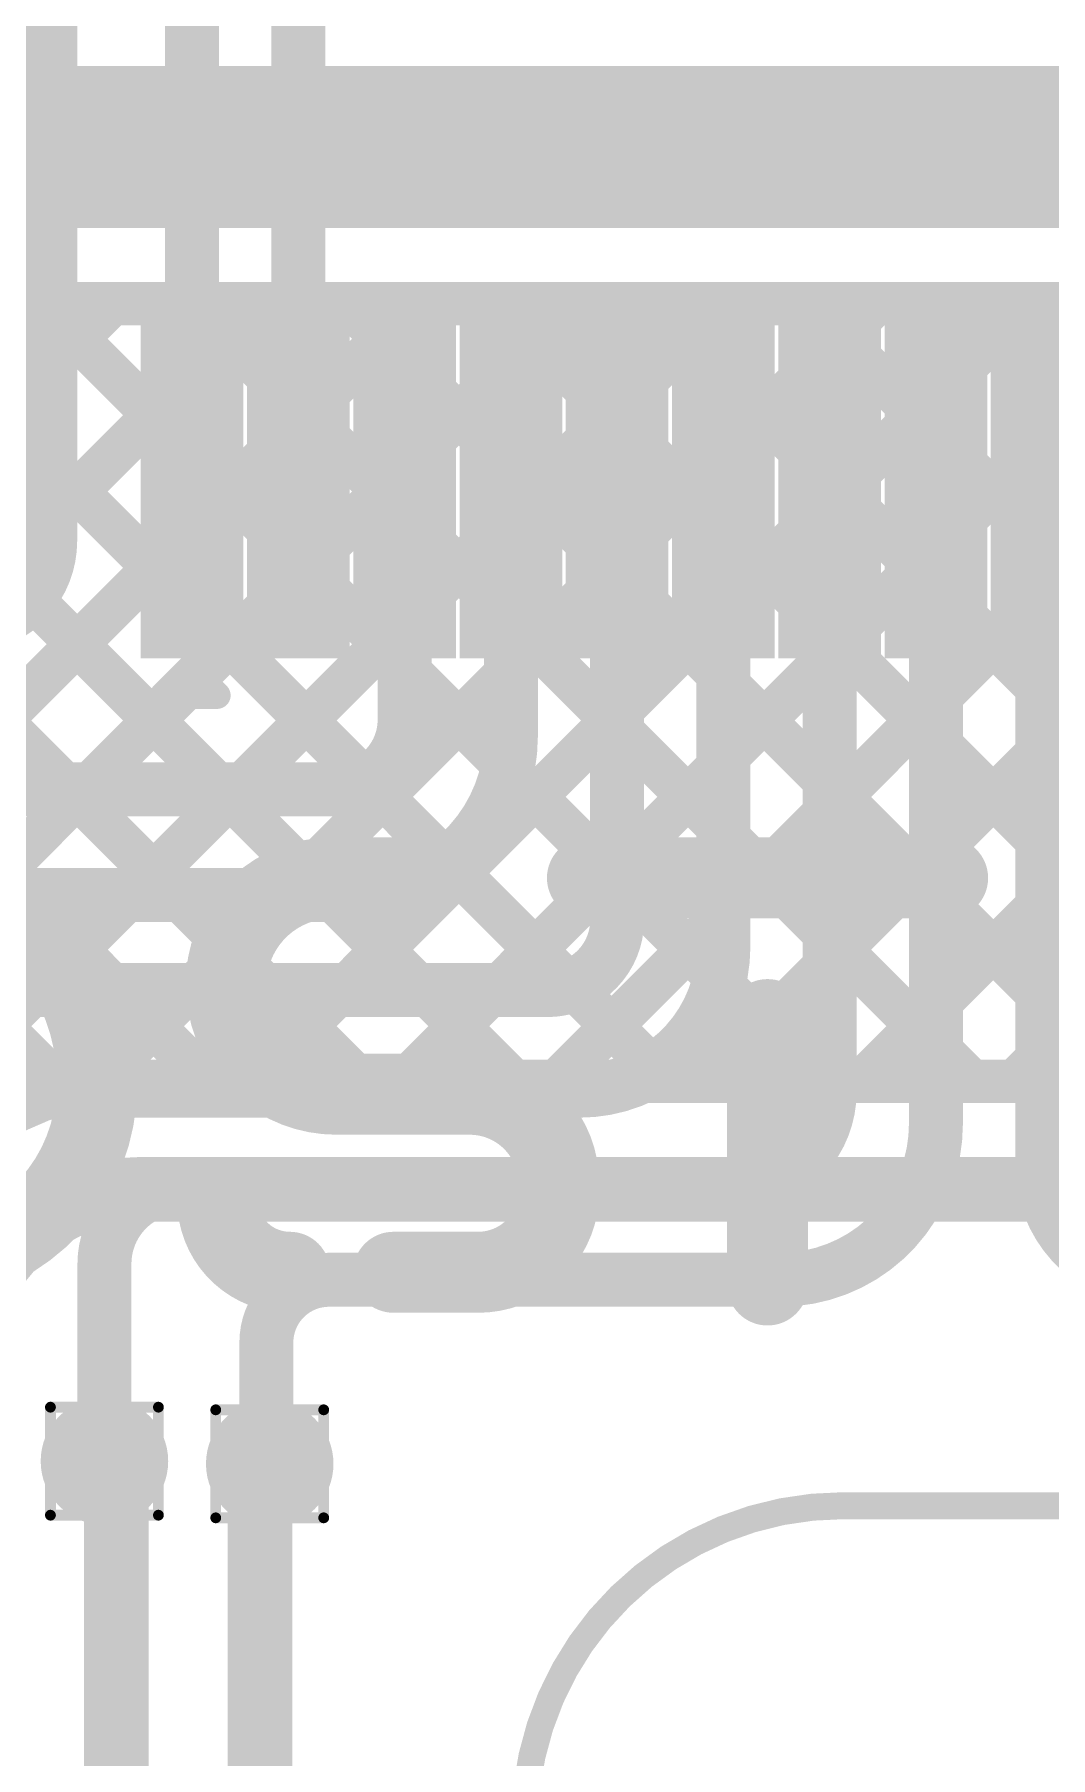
# Model space of a CAD drawing. Header units: inches. Extents: x -17 to 349, y -40 to 215.
# Drawn here: x 96.38 to 101.16, y 115.47 to 123.58 of the extents above; entities that cross this region are included whole.
import ezdxf

# ---------------------------------------------------------------- set-up
doc = ezdxf.new("R2010")
doc.units = ezdxf.units.IN
for name, color, linetype in [('Board Outline', 216, 'Continuous'), ('Bottom Layer', 5, 'Continuous'), ('Drill Drawing', 1, 'Continuous'), ('Top Layer', 1, 'Continuous'), ('Top Overlay', 2, 'Continuous'), ('Top Paste', 8, 'Continuous'), ('Top Solder', 216, 'Continuous'), ('Via Holes', 16, 'Continuous')]:
    doc.layers.add(name, color=color, linetype=linetype)

# ---------------------------------------------------------------- blocks, each defined once
blk = doc.blocks.new('64_TQFP__10_10__63')
at = {"layer": 'Top Layer'}
for points in [[(-6.405, 3.89), (-4.935, 3.89), (-4.935, 3.61), (-6.405, 3.61)], [(-6.405, 3.39), (-4.935, 3.39), (-4.935, 3.11), (-6.405, 3.11)], [(-6.405, 2.89), (-4.935, 2.89), (-4.935, 2.61), (-6.405, 2.61)], [(-6.405, 2.39), (-4.935, 2.39), (-4.935, 2.11), (-6.405, 2.11)], [(-6.405, 1.89), (-4.935, 1.89), (-4.935, 1.61), (-6.405, 1.61)], [(-6.405, 1.39), (-4.935, 1.39), (-4.935, 1.11), (-6.405, 1.11)], [(-6.405, 0.89), (-4.935, 0.89), (-4.935, 0.61), (-6.405, 0.61)], [(-6.405, 0.39), (-4.935, 0.39), (-4.935, 0.11), (-6.405, 0.11)], [(-6.405, -0.11), (-4.935, -0.11), (-4.935, -0.39), (-6.405, -0.39)]]:
    blk.add_hatch(color=1, dxfattribs=at).paths.add_polyline_path(points)
at = {"layer": 'Top Paste'}
for points in [[(-6.405, 3.89), (-4.935, 3.89), (-4.935, 3.61), (-6.405, 3.61)], [(-6.405, 3.39), (-4.935, 3.39), (-4.935, 3.11), (-6.405, 3.11)], [(-6.405, 2.89), (-4.935, 2.89), (-4.935, 2.61), (-6.405, 2.61)], [(-6.405, 2.39), (-4.935, 2.39), (-4.935, 2.11), (-6.405, 2.11)], [(-6.405, 1.89), (-4.935, 1.89), (-4.935, 1.61), (-6.405, 1.61)], [(-6.405, 1.39), (-4.935, 1.39), (-4.935, 1.11), (-6.405, 1.11)], [(-6.405, 0.89), (-4.935, 0.89), (-4.935, 0.61), (-6.405, 0.61)], [(-6.405, 0.39), (-4.935, 0.39), (-4.935, 0.11), (-6.405, 0.11)], [(-6.405, -0.11), (-4.935, -0.11), (-4.935, -0.39), (-6.405, -0.39)]]:
    blk.add_hatch(color=8, dxfattribs=at).paths.add_polyline_path(points)
at = {"layer": 'Top Solder'}
for points in [[(-6.5066, 3.9916), (-4.8334, 3.9916), (-4.8334, 3.5084), (-6.5066, 3.5084)], [(-6.5066, 3.4916), (-4.8334, 3.4916), (-4.8334, 3.0084), (-6.5066, 3.0084)], [(-6.5066, 2.9916), (-4.8334, 2.9916), (-4.8334, 2.5084), (-6.5066, 2.5084)], [(-6.5066, 2.4916), (-4.8334, 2.4916), (-4.8334, 2.0084), (-6.5066, 2.0084)], [(-6.5066, 1.9916), (-4.8334, 1.9916), (-4.8334, 1.5084), (-6.5066, 1.5084)], [(-6.5066, 1.4916), (-4.8334, 1.4916), (-4.8334, 1.0084), (-6.5066, 1.0084)], [(-6.5066, 0.9916), (-4.8334, 0.9916), (-4.8334, 0.5084), (-6.5066, 0.5084)], [(-6.5066, 0.4916), (-4.8334, 0.4916), (-4.8334, 0.0084), (-6.5066, 0.0084)], [(-6.5066, -0.0084), (-4.8334, -0.0084), (-4.8334, -0.4916), (-6.5066, -0.4916)]]:
    blk.add_hatch(color=216, dxfattribs=at).paths.add_polyline_path(points)
at = {"layer": 'Top Overlay'}
for points in [[(-5, 5, 0.127, 0.127, 0), (-5, 4.21, 0.127, 0.127, 0)], [(-6.6802, 3.8862, 0.127, 0.127, 0), (-6.5532, 3.7592, 0.127, 0.127, 0)], [(-6.6802, 3.8862, 0.127, 0.127, 0), (-6.6802, 3.6322, 0.127, 0.127, 0)], [(-6.5532, 3.7592, 0.127, 0.127, 0), (-6.6802, 3.6322, 0.127, 0.127, 0)]]:
    blk.add_lwpolyline(points, format="xyseb", dxfattribs=at)
for points in [[(-5.0318, 4.21, 0.0635, 0.0635, 1), (-4.9683, 4.21, 0.0635, 0.0635, 1)], [(-6.7119, 3.8862, 0.0635, 0.0635, 1), (-6.6485, 3.8862, 0.0635, 0.0635, 1)], [(-6.7119, 3.8862, 0.0635, 0.0635, 1), (-6.6485, 3.8862, 0.0635, 0.0635, 1)], [(-6.5849, 3.7592, 0.0635, 0.0635, 1), (-6.5214, 3.7592, 0.0635, 0.0635, 1)], [(-6.5849, 3.7592, 0.0635, 0.0635, 1), (-6.5214, 3.7592, 0.0635, 0.0635, 1)], [(-6.7119, 3.6322, 0.0635, 0.0635, 1), (-6.6485, 3.6322, 0.0635, 0.0635, 1)], [(-6.7119, 3.6322, 0.0635, 0.0635, 1), (-6.6485, 3.6322, 0.0635, 0.0635, 1)]]:
    blk.add_lwpolyline(points, format="xyseb", close=True, dxfattribs=at)

msp = doc.modelspace()

# ---------------------------------------------------------------- hatches: boundary and pattern name
at = {"layer": 'Bottom Layer'}
h = msp.add_hatch(color=5, dxfattribs=at)
edge = h.paths.add_edge_path()
edge.add_arc((96.7075, 116.8667), 0.3, 0, 360)
h = msp.add_hatch(color=5, dxfattribs=at)
edge = h.paths.add_edge_path()
edge.add_arc((97.4853, 116.8543), 0.3, 0, 360)
at = {"layer": 'Top Layer'}
h = msp.add_hatch(color=1, dxfattribs=at)
edge = h.paths.add_edge_path()
edge.add_arc((96.7075, 116.8667), 0.3, 0, 360)
h = msp.add_hatch(color=1, dxfattribs=at)
edge = h.paths.add_edge_path()
edge.add_arc((97.4853, 116.8543), 0.3, 0, 360)
at = {"layer": 'Via Holes'}
h = msp.add_hatch(color=7, dxfattribs=at)
edge = h.paths.add_edge_path()
edge.add_arc((96.7075, 116.8667), 0.15, 0, 360)
h = msp.add_hatch(color=7, dxfattribs=at)
edge = h.paths.add_edge_path()
edge.add_arc((97.4853, 116.8543), 0.15, 0, 360)

# ---------------------------------------------------------------- linework, layer by layer
at = {"layer": 'Board Outline'}
for points in [[(98.695, 115.3362, 0.127, 0.127, -0.37962), (100.1843, 116.6573, 0.127, 0.127, 0)], [(100.1843, 116.6573, 0.127, 0.127, 0), (101.6564, 116.6573, 0.127, 0.127, 0)]]:
    msp.add_lwpolyline(points, format="xyseb", dxfattribs=at)
msp.add_lwpolyline([(100.1526, 116.6573, 0.0635, 0.0635, 1), (100.2161, 116.6573, 0.0635, 0.0635, 1)], format="xyseb", close=True, dxfattribs=at)
msp.add_lwpolyline([(100.1526, 116.6573, 0.0635, 0.0635, 1), (100.2161, 116.6573, 0.0635, 0.0635, 1)], format="xyseb", close=True, dxfattribs=at)
at = {"layer": 'Bottom Layer'}
for points in [[(91.7547, 123.0475, 0.762, 0.762, 0), (110.9366, 123.0475, 0.762, 0.762, 0)], [(91.7547, 122.3109, 0.2032, 0.2032, 0), (110.9366, 122.3109, 0.2032, 0.2032, 0)], [(91.9572, 117.5242, 0.2032, 0.2032, 0), (96.7439, 122.3109, 0.2032, 0.2032, 0)], [(92.6756, 117.5242, 0.2032, 0.2032, 0), (97.4623, 122.3109, 0.2032, 0.2032, 0)], [(92.8223, 122.3109, 0.2032, 0.2032, 0), (96.5294, 118.6038, 0.2032, 0.2032, 0)], [(93.394, 117.5242, 0.2032, 0.2032, 0), (98.1807, 122.3109, 0.2032, 0.2032, 0)], [(93.5407, 122.3109, 0.2032, 0.2032, 0), (97.1979, 118.6537, 0.2032, 0.2032, 0)], [(94.093, 117.5047, 0.2032, 0.2032, 0), (98.8991, 122.3109, 0.2032, 0.2032, 0)], [(94.2591, 122.3109, 0.2032, 0.2032, 0), (97.9163, 118.6537, 0.2032, 0.2032, 0)], [(94.539, 117.2323, 0.2032, 0.2032, 0), (99.6176, 122.3109, 0.2032, 0.2032, 0)], [(94.9775, 122.3109, 0.2032, 0.2032, 0), (98.6347, 118.6537, 0.2032, 0.2032, 0)], [(95.696, 122.3109, 0.2032, 0.2032, 0), (99.3531, 118.6537, 0.2032, 0.2032, 0)], [(96.4144, 122.3109, 0.2032, 0.2032, 0), (100.0716, 118.6537, 0.2032, 0.2032, 0)], [(96.6582, 118.6331, 0.2032, 0.2032, 0), (100.336, 122.3109, 0.2032, 0.2032, 0)], [(97.1328, 122.3109, 0.2032, 0.2032, 0), (100.79, 118.6537, 0.2032, 0.2032, 0)], [(97.3972, 118.6537, 0.2032, 0.2032, 0), (101.0544, 122.3109, 0.2032, 0.2032, 0)], [(97.8512, 122.3109, 0.2032, 0.2032, 0), (101.5084, 118.6537, 0.2032, 0.2032, 0)], [(98.1156, 118.6537, 0.2032, 0.2032, 0), (101.7728, 122.3109, 0.2032, 0.2032, 0)], [(98.5697, 122.3109, 0.2032, 0.2032, 0), (102.2268, 118.6537, 0.2032, 0.2032, 0)], [(98.8341, 118.6537, 0.2032, 0.2032, 0), (102.4912, 122.3109, 0.2032, 0.2032, 0)], [(99.2881, 122.3109, 0.2032, 0.2032, 0), (102.9537, 118.6453, 0.2032, 0.2032, 0)], [(99.5525, 118.6537, 0.2032, 0.2032, 0), (103.2097, 122.3109, 0.2032, 0.2032, 0)], [(100.0065, 122.3109, 0.2032, 0.2032, 0), (104.8602, 117.4572, 0.2032, 0.2032, 0)], [(100.2709, 118.6537, 0.2032, 0.2032, 0), (103.9281, 122.3109, 0.2032, 0.2032, 0)], [(100.7249, 122.3109, 0.2032, 0.2032, 0), (105.0674, 117.9684, 0.2032, 0.2032, 0)], [(100.9893, 118.6537, 0.2032, 0.2032, 0), (104.6465, 122.3109, 0.2032, 0.2032, 0)], [(95.6425, 117.8156, 0.2032, 0.2032, -0.304023), (96.8933, 118.6537, 0.2032, 0.2032, 0)], [(96.8933, 118.6537, 0.2032, 0.2032, 0), (102.7722, 118.6537, 0.2032, 0.2032, 0)], [(96.0488, 117.3011, 0.3048, 0.3048, -0.414214), (96.8933, 118.1457, 0.3048, 0.3048, 0)], [(96.8933, 118.1457, 0.3048, 0.3048, 0), (102.7722, 118.1457, 0.3048, 0.3048, 0)], [(96.7075, 116.8667, 0.3048, 0.3048, -0.414214), (96.7638, 116.8104, 0.3048, 0.3048, 0)], [(96.7638, 115.8572, 0.3048, 0.3048, 0), (96.7638, 116.8104, 0.3048, 0.3048, 0)], [(97.4399, 116.8213, 0.3048, 0.3048, -0.414214), (97.4853, 116.8667, 0.3048, 0.3048, 0)], [(97.4399, 115.8573, 0.3048, 0.3048, 0), (97.4399, 116.8213, 0.3048, 0.3048, 0)], [(96.7638, 115.8572, 0.3048, 0.3048, 0), (96.7723, 34.4183, 0.3048, 0.3048, 0)], [(97.4399, 115.8573, 0.3048, 0.3048, 0), (97.4484, 33.9537, 0.3048, 0.3048, 0)]]:
    msp.add_lwpolyline(points, format="xyseb", dxfattribs=at)
for points in [[(96.3636, 122.3109, 0.1016, 0.1016, 1), (96.4652, 122.3109, 0.1016, 0.1016, 1)], [(96.6931, 122.3109, 0.1016, 0.1016, 1), (96.7947, 122.3109, 0.1016, 0.1016, 1)], [(97.082, 122.3109, 0.1016, 0.1016, 1), (97.1836, 122.3109, 0.1016, 0.1016, 1)], [(97.4115, 122.3109, 0.1016, 0.1016, 1), (97.5131, 122.3109, 0.1016, 0.1016, 1)], [(97.8004, 122.3109, 0.1016, 0.1016, 1), (97.902, 122.3109, 0.1016, 0.1016, 1)], [(98.1299, 122.3109, 0.1016, 0.1016, 1), (98.2315, 122.3109, 0.1016, 0.1016, 1)], [(98.5189, 122.3109, 0.1016, 0.1016, 1), (98.6205, 122.3109, 0.1016, 0.1016, 1)], [(98.8483, 122.3109, 0.1016, 0.1016, 1), (98.9499, 122.3109, 0.1016, 0.1016, 1)], [(99.2373, 122.3109, 0.1016, 0.1016, 1), (99.3389, 122.3109, 0.1016, 0.1016, 1)], [(99.5668, 122.3109, 0.1016, 0.1016, 1), (99.6684, 122.3109, 0.1016, 0.1016, 1)], [(99.9557, 122.3109, 0.1016, 0.1016, 1), (100.0573, 122.3109, 0.1016, 0.1016, 1)], [(100.2852, 122.3109, 0.1016, 0.1016, 1), (100.3868, 122.3109, 0.1016, 0.1016, 1)], [(100.6741, 122.3109, 0.1016, 0.1016, 1), (100.7757, 122.3109, 0.1016, 0.1016, 1)], [(101.0036, 122.3109, 0.1016, 0.1016, 1), (101.1052, 122.3109, 0.1016, 0.1016, 1)], [(96.6074, 118.6331, 0.1016, 0.1016, 1), (96.709, 118.6331, 0.1016, 0.1016, 1)], [(96.8425, 118.6537, 0.1016, 0.1016, 1), (96.9441, 118.6537, 0.1016, 0.1016, 1)], [(96.8425, 118.6537, 0.1016, 0.1016, 1), (96.9441, 118.6537, 0.1016, 0.1016, 1)], [(97.1471, 118.6537, 0.1016, 0.1016, 1), (97.2487, 118.6537, 0.1016, 0.1016, 1)], [(97.3464, 118.6537, 0.1016, 0.1016, 1), (97.448, 118.6537, 0.1016, 0.1016, 1)], [(97.8655, 118.6537, 0.1016, 0.1016, 1), (97.9671, 118.6537, 0.1016, 0.1016, 1)], [(98.0648, 118.6537, 0.1016, 0.1016, 1), (98.1664, 118.6537, 0.1016, 0.1016, 1)], [(98.5839, 118.6537, 0.1016, 0.1016, 1), (98.6855, 118.6537, 0.1016, 0.1016, 1)], [(98.7833, 118.6537, 0.1016, 0.1016, 1), (98.8849, 118.6537, 0.1016, 0.1016, 1)], [(99.3023, 118.6537, 0.1016, 0.1016, 1), (99.4039, 118.6537, 0.1016, 0.1016, 1)], [(99.5017, 118.6537, 0.1016, 0.1016, 1), (99.6033, 118.6537, 0.1016, 0.1016, 1)], [(100.0208, 118.6537, 0.1016, 0.1016, 1), (100.1224, 118.6537, 0.1016, 0.1016, 1)], [(100.2201, 118.6537, 0.1016, 0.1016, 1), (100.3217, 118.6537, 0.1016, 0.1016, 1)], [(100.7392, 118.6537, 0.1016, 0.1016, 1), (100.8408, 118.6537, 0.1016, 0.1016, 1)], [(100.9385, 118.6537, 0.1016, 0.1016, 1), (101.0401, 118.6537, 0.1016, 0.1016, 1)], [(96.4786, 118.6038, 0.1016, 0.1016, 1), (96.5802, 118.6038, 0.1016, 0.1016, 1)], [(96.8171, 118.1457, 0.1524, 0.1524, 1), (96.9695, 118.1457, 0.1524, 0.1524, 1)], [(96.8171, 118.1457, 0.1524, 0.1524, 1), (96.9695, 118.1457, 0.1524, 0.1524, 1)], [(96.6313, 116.8667, 0.1524, 0.1524, 1), (96.7837, 116.8667, 0.1524, 0.1524, 1)], [(96.6876, 116.8104, 0.1524, 0.1524, 1), (96.84, 116.8104, 0.1524, 0.1524, 1)], [(96.6876, 116.8104, 0.1524, 0.1524, 1), (96.84, 116.8104, 0.1524, 0.1524, 1)], [(97.3637, 116.8213, 0.1524, 0.1524, 1), (97.5161, 116.8213, 0.1524, 0.1524, 1)], [(97.3637, 116.8213, 0.1524, 0.1524, 1), (97.5161, 116.8213, 0.1524, 0.1524, 1)], [(97.4091, 116.8667, 0.1524, 0.1524, 1), (97.5615, 116.8667, 0.1524, 0.1524, 1)], [(96.6876, 115.8572, 0.1524, 0.1524, 1), (96.84, 115.8572, 0.1524, 0.1524, 1)], [(96.6876, 115.8572, 0.1524, 0.1524, 1), (96.84, 115.8572, 0.1524, 0.1524, 1)], [(97.3637, 115.8573, 0.1524, 0.1524, 1), (97.5161, 115.8573, 0.1524, 0.1524, 1)], [(97.3637, 115.8573, 0.1524, 0.1524, 1), (97.5161, 115.8573, 0.1524, 0.1524, 1)]]:
    msp.add_lwpolyline(points, format="xyseb", close=True, dxfattribs=at)
at = {"layer": 'Drill Drawing'}
for points in [[(96.4535, 117.1207, 0.0508, 0.0508, 0), (96.9615, 117.1207, 0.0508, 0.0508, 0)], [(96.4535, 116.6127, 0.0508, 0.0508, 0), (96.4535, 117.1207, 0.0508, 0.0508, 0)], [(96.9615, 116.6127, 0.0508, 0.0508, 0), (96.9615, 117.1207, 0.0508, 0.0508, 0)], [(97.2313, 117.1083, 0.0508, 0.0508, 0), (97.7393, 117.1083, 0.0508, 0.0508, 0)], [(97.2313, 116.6003, 0.0508, 0.0508, 0), (97.2313, 117.1083, 0.0508, 0.0508, 0)], [(97.7393, 116.6003, 0.0508, 0.0508, 0), (97.7393, 117.1083, 0.0508, 0.0508, 0)], [(96.4535, 116.6127, 0.0508, 0.0508, 0), (96.9615, 116.6127, 0.0508, 0.0508, 0)], [(97.2313, 116.6003, 0.0508, 0.0508, 0), (97.7393, 116.6003, 0.0508, 0.0508, 0)]]:
    msp.add_lwpolyline(points, format="xyseb", dxfattribs=at)
for points in [[(96.4408, 117.1207, 0.0254, 0.0254, 1), (96.4662, 117.1207, 0.0254, 0.0254, 1)], [(96.4408, 117.1207, 0.0254, 0.0254, 1), (96.4662, 117.1207, 0.0254, 0.0254, 1)], [(96.9488, 117.1207, 0.0254, 0.0254, 1), (96.9742, 117.1207, 0.0254, 0.0254, 1)], [(96.9488, 117.1207, 0.0254, 0.0254, 1), (96.9742, 117.1207, 0.0254, 0.0254, 1)], [(97.2186, 117.1083, 0.0254, 0.0254, 1), (97.244, 117.1083, 0.0254, 0.0254, 1)], [(97.2186, 117.1083, 0.0254, 0.0254, 1), (97.244, 117.1083, 0.0254, 0.0254, 1)], [(97.7266, 117.1083, 0.0254, 0.0254, 1), (97.752, 117.1083, 0.0254, 0.0254, 1)], [(97.7266, 117.1083, 0.0254, 0.0254, 1), (97.752, 117.1083, 0.0254, 0.0254, 1)], [(96.4408, 116.6127, 0.0254, 0.0254, 1), (96.4662, 116.6127, 0.0254, 0.0254, 1)], [(96.4408, 116.6127, 0.0254, 0.0254, 1), (96.4662, 116.6127, 0.0254, 0.0254, 1)], [(96.9488, 116.6127, 0.0254, 0.0254, 1), (96.9742, 116.6127, 0.0254, 0.0254, 1)], [(96.9488, 116.6127, 0.0254, 0.0254, 1), (96.9742, 116.6127, 0.0254, 0.0254, 1)], [(97.2186, 116.6003, 0.0254, 0.0254, 1), (97.244, 116.6003, 0.0254, 0.0254, 1)], [(97.2186, 116.6003, 0.0254, 0.0254, 1), (97.244, 116.6003, 0.0254, 0.0254, 1)], [(97.7266, 116.6003, 0.0254, 0.0254, 1), (97.752, 116.6003, 0.0254, 0.0254, 1)], [(97.7266, 116.6003, 0.0254, 0.0254, 1), (97.752, 116.6003, 0.0254, 0.0254, 1)]]:
    msp.add_lwpolyline(points, format="xyseb", close=True, dxfattribs=at)
at = {"layer": 'Top Layer'}
for points in [[(97.1201, 121.4787, 0.254, 0.254, 0), (97.1201, 127.9277, 0.254, 0.254, 0)], [(97.6201, 121.4787, 0.254, 0.254, 0), (97.6201, 126.8994, 0.254, 0.254, 0)], [(96.4523, 121.1948, 0.254, 0.254, 0), (96.4523, 124.8981, 0.254, 0.254, 0)], [(98.1201, 120.353, 0.254, 0.254, 0), (98.1201, 121.4787, 0.254, 0.254, 0)], [(98.6201, 120.2751, 0.254, 0.254, 0), (98.6201, 121.4787, 0.254, 0.254, 0)], [(99.1201, 119.4109, 0.254, 0.254, 0), (99.1201, 121.4787, 0.254, 0.254, 0)], [(99.6201, 119.2866, 0.254, 0.254, 0), (99.6201, 121.4787, 0.254, 0.254, 0)], [(100.1201, 118.604, 0.254, 0.254, 0), (100.1201, 121.4787, 0.254, 0.254, 0)], [(100.6201, 118.4524, 0.254, 0.254, 0), (100.6201, 121.4787, 0.254, 0.254, 0)], [(101.1201, 118.2564, 0.254, 0.254, 0), (101.1201, 121.4787, 0.254, 0.254, 0)], [(96.4523, 121.1948, 0.254, 0.254, -0.414214), (96.0488, 120.7913, 0.254, 0.254, 0)], [(98.1201, 120.353, 0.254, 0.254, -0.414214), (97.7934, 120.0263, 0.254, 0.254, 0)], [(98.6201, 120.2751, 0.254, 0.254, -0.414214), (97.8749, 119.53, 0.254, 0.254, 0)], [(89.1257, 120.0263, 0.254, 0.254, 0), (97.7934, 120.0263, 0.254, 0.254, 0)], [(88.4247, 119.53, 0.254, 0.254, 0), (97.8749, 119.53, 0.254, 0.254, 0)], [(99.1201, 119.4109, 0.254, 0.254, -0.296136), (98.9253, 119.111, 0.254, 0.254, 0)], [(99.6201, 119.2866, 0.254, 0.254, -0.414214), (98.9429, 118.6094, 0.254, 0.254, 0)], [(98.9253, 119.111, 0.254, 0.254, -0.105176), (98.7917, 119.0826, 0.254, 0.254, 0)], [(88.8508, 119.0826, 0.254, 0.254, 0), (98.7917, 119.0826, 0.254, 0.254, 0)], [(89.5703, 118.6094, 0.254, 0.254, 0), (98.9429, 118.6094, 0.254, 0.254, 0)], [(100.1201, 118.604, 0.254, 0.254, -0.414214), (99.6734, 118.1573, 0.254, 0.254, 0)], [(100.6201, 118.4524, 0.254, 0.254, -0.414214), (99.8877, 117.72, 0.254, 0.254, 0)], [(101.6564, 117.72, 0.254, 0.254, -0.414214), (101.1201, 118.2564, 0.254, 0.254, 0)], [(96.7075, 117.7956, 0.254, 0.254, -0.414214), (97.0693, 118.1573, 0.254, 0.254, 0)], [(97.0693, 118.1573, 0.254, 0.254, 0), (99.6734, 118.1573, 0.254, 0.254, 0)], [(96.7075, 116.8667, 0.254, 0.254, 0), (96.7075, 117.7956, 0.254, 0.254, 0)], [(97.4695, 117.4255, 0.254, 0.254, -0.414214), (97.764, 117.72, 0.254, 0.254, 0)], [(97.764, 117.72, 0.254, 0.254, 0), (99.8877, 117.72, 0.254, 0.254, 0)], [(97.4695, 116.8667, 0.254, 0.254, 0), (97.4695, 117.4255, 0.254, 0.254, 0)], [(97.4695, 116.8667, 0.254, 0.254, 0), (97.4853, 116.8667, 0.254, 0.254, 0)]]:
    msp.add_lwpolyline(points, format="xyseb", dxfattribs=at)
for points in [[(97.0566, 121.4787, 0.127, 0.127, 1), (97.1836, 121.4787, 0.127, 0.127, 1)], [(97.5566, 121.4787, 0.127, 0.127, 1), (97.6836, 121.4787, 0.127, 0.127, 1)], [(98.0566, 121.4787, 0.127, 0.127, 1), (98.1836, 121.4787, 0.127, 0.127, 1)], [(98.5566, 121.4787, 0.127, 0.127, 1), (98.6836, 121.4787, 0.127, 0.127, 1)], [(99.0566, 121.4787, 0.127, 0.127, 1), (99.1836, 121.4787, 0.127, 0.127, 1)], [(99.5566, 121.4787, 0.127, 0.127, 1), (99.6836, 121.4787, 0.127, 0.127, 1)], [(100.0566, 121.4787, 0.127, 0.127, 1), (100.1836, 121.4787, 0.127, 0.127, 1)], [(100.5566, 121.4787, 0.127, 0.127, 1), (100.6836, 121.4787, 0.127, 0.127, 1)], [(101.0566, 121.4787, 0.127, 0.127, 1), (101.1836, 121.4787, 0.127, 0.127, 1)], [(96.3888, 121.1948, 0.127, 0.127, 1), (96.5158, 121.1948, 0.127, 0.127, 1)], [(96.3888, 121.1948, 0.127, 0.127, 1), (96.5158, 121.1948, 0.127, 0.127, 1)], [(98.0566, 120.353, 0.127, 0.127, 1), (98.1836, 120.353, 0.127, 0.127, 1)], [(98.0566, 120.353, 0.127, 0.127, 1), (98.1836, 120.353, 0.127, 0.127, 1)], [(98.5566, 120.2751, 0.127, 0.127, 1), (98.6836, 120.2751, 0.127, 0.127, 1)], [(98.5566, 120.2751, 0.127, 0.127, 1), (98.6836, 120.2751, 0.127, 0.127, 1)], [(97.7299, 120.0263, 0.127, 0.127, 1), (97.8569, 120.0263, 0.127, 0.127, 1)], [(97.7299, 120.0263, 0.127, 0.127, 1), (97.8569, 120.0263, 0.127, 0.127, 1)], [(97.8114, 119.53, 0.127, 0.127, 1), (97.9384, 119.53, 0.127, 0.127, 1)], [(97.8114, 119.53, 0.127, 0.127, 1), (97.9384, 119.53, 0.127, 0.127, 1)], [(99.0566, 119.4109, 0.127, 0.127, 1), (99.1836, 119.4109, 0.127, 0.127, 1)], [(99.0566, 119.4109, 0.127, 0.127, 1), (99.1836, 119.4109, 0.127, 0.127, 1)], [(99.5566, 119.2866, 0.127, 0.127, 1), (99.6836, 119.2866, 0.127, 0.127, 1)], [(99.5566, 119.2866, 0.127, 0.127, 1), (99.6836, 119.2866, 0.127, 0.127, 1)], [(98.8618, 119.111, 0.127, 0.127, 1), (98.9888, 119.111, 0.127, 0.127, 1)], [(98.8618, 119.111, 0.127, 0.127, 1), (98.9888, 119.111, 0.127, 0.127, 1)], [(98.7282, 119.0826, 0.127, 0.127, 1), (98.8552, 119.0826, 0.127, 0.127, 1)], [(98.7282, 119.0826, 0.127, 0.127, 1), (98.8552, 119.0826, 0.127, 0.127, 1)], [(98.8794, 118.6094, 0.127, 0.127, 1), (99.0064, 118.6094, 0.127, 0.127, 1)], [(98.8794, 118.6094, 0.127, 0.127, 1), (99.0064, 118.6094, 0.127, 0.127, 1)], [(100.0566, 118.604, 0.127, 0.127, 1), (100.1836, 118.604, 0.127, 0.127, 1)], [(100.0566, 118.604, 0.127, 0.127, 1), (100.1836, 118.604, 0.127, 0.127, 1)], [(100.5566, 118.4524, 0.127, 0.127, 1), (100.6836, 118.4524, 0.127, 0.127, 1)], [(100.5566, 118.4524, 0.127, 0.127, 1), (100.6836, 118.4524, 0.127, 0.127, 1)], [(101.0566, 118.2564, 0.127, 0.127, 1), (101.1836, 118.2564, 0.127, 0.127, 1)], [(101.0566, 118.2564, 0.127, 0.127, 1), (101.1836, 118.2564, 0.127, 0.127, 1)], [(97.0058, 118.1573, 0.127, 0.127, 1), (97.1328, 118.1573, 0.127, 0.127, 1)], [(97.0058, 118.1573, 0.127, 0.127, 1), (97.1328, 118.1573, 0.127, 0.127, 1)], [(99.6099, 118.1573, 0.127, 0.127, 1), (99.7369, 118.1573, 0.127, 0.127, 1)], [(99.6099, 118.1573, 0.127, 0.127, 1), (99.7369, 118.1573, 0.127, 0.127, 1)], [(96.644, 117.7956, 0.127, 0.127, 1), (96.771, 117.7956, 0.127, 0.127, 1)], [(96.644, 117.7956, 0.127, 0.127, 1), (96.771, 117.7956, 0.127, 0.127, 1)], [(97.7005, 117.72, 0.127, 0.127, 1), (97.8275, 117.72, 0.127, 0.127, 1)], [(97.7005, 117.72, 0.127, 0.127, 1), (97.8275, 117.72, 0.127, 0.127, 1)], [(99.8242, 117.72, 0.127, 0.127, 1), (99.9512, 117.72, 0.127, 0.127, 1)], [(99.8242, 117.72, 0.127, 0.127, 1), (99.9512, 117.72, 0.127, 0.127, 1)], [(97.406, 117.4255, 0.127, 0.127, 1), (97.533, 117.4255, 0.127, 0.127, 1)], [(97.406, 117.4255, 0.127, 0.127, 1), (97.533, 117.4255, 0.127, 0.127, 1)], [(96.644, 116.8667, 0.127, 0.127, 1), (96.771, 116.8667, 0.127, 0.127, 1)], [(97.406, 116.8667, 0.127, 0.127, 1), (97.533, 116.8667, 0.127, 0.127, 1)], [(97.406, 116.8667, 0.127, 0.127, 1), (97.533, 116.8667, 0.127, 0.127, 1)], [(97.4218, 116.8667, 0.127, 0.127, 1), (97.5488, 116.8667, 0.127, 0.127, 1)]]:
    msp.add_lwpolyline(points, format="xyseb", close=True, dxfattribs=at)
at = {"layer": 'Top Overlay'}
for points in [[(95.7328, 119.6097, 0.381, 0.381, -0.414214), (96.6714, 118.6711, 0.381, 0.381, 0)], [(97.2801, 119.1112, 0.381, 0.381, -0.414214), (97.7786, 119.6097, 0.381, 0.381, 0)], [(97.7786, 119.6097, 0.381, 0.381, 0), (98.1475, 119.6097, 0.381, 0.381, 0)], [(98.9803, 119.6097, 0.381, 0.381, 0), (100.6752, 119.6097, 0.381, 0.381, 0)], [(97.7985, 118.5927, 0.381, 0.381, -0.414214), (97.2801, 119.1112, 0.381, 0.381, 0)], [(99.8278, 117.6954, 0.381, 0.381, 0), (99.8278, 118.9437, 0.381, 0.381, 0)], [(96.6707, 118.6326, 0.381, 0.381, -0.414214), (95.8332, 117.7951, 0.381, 0.381, 0)], [(96.6707, 118.6326, 0.381, 0.381, 0), (96.6707, 118.6711, 0.381, 0.381, 0)], [(97.7985, 118.5927, 0.381, 0.381, 0), (98.4267, 118.5927, 0.381, 0.381, 0)], [(98.4267, 118.5927, 0.381, 0.381, -0.414214), (98.8454, 118.174, 0.381, 0.381, 0)], [(98.8454, 118.1341, 0.381, 0.381, 0), (98.8454, 118.174, 0.381, 0.381, 0)], [(97.5792, 117.7552, 0.381, 0.381, -0.414214), (97.2402, 118.0942, 0.381, 0.381, 0)], [(98.8454, 118.1341, 0.381, 0.381, -0.414214), (98.4665, 117.7552, 0.381, 0.381, 0)], [(98.0677, 117.7552, 0.381, 0.381, 0), (98.4665, 117.7552, 0.381, 0.381, 0)]]:
    msp.add_lwpolyline(points, format="xyseb", dxfattribs=at)
for points in [[(97.6834, 119.6097, 0.1905, 0.1905, 1), (97.8739, 119.6097, 0.1905, 0.1905, 1)], [(97.6834, 119.6097, 0.1905, 0.1905, 1), (97.8739, 119.6097, 0.1905, 0.1905, 1)], [(98.0522, 119.6097, 0.1905, 0.1905, 1), (98.2427, 119.6097, 0.1905, 0.1905, 1)], [(98.885, 119.6097, 0.1905, 0.1905, 1), (99.0755, 119.6097, 0.1905, 0.1905, 1)], [(100.58, 119.6097, 0.1905, 0.1905, 1), (100.7705, 119.6097, 0.1905, 0.1905, 1)], [(97.1849, 119.1112, 0.1905, 0.1905, 1), (97.3754, 119.1112, 0.1905, 0.1905, 1)], [(97.1849, 119.1112, 0.1905, 0.1905, 1), (97.3754, 119.1112, 0.1905, 0.1905, 1)], [(99.7325, 118.9437, 0.1905, 0.1905, 1), (99.923, 118.9437, 0.1905, 0.1905, 1)], [(96.5755, 118.6711, 0.1905, 0.1905, 1), (96.766, 118.6711, 0.1905, 0.1905, 1)], [(96.5755, 118.6326, 0.1905, 0.1905, 1), (96.766, 118.6326, 0.1905, 0.1905, 1)], [(96.5755, 118.6326, 0.1905, 0.1905, 1), (96.766, 118.6326, 0.1905, 0.1905, 1)], [(96.5762, 118.6711, 0.1905, 0.1905, 1), (96.7667, 118.6711, 0.1905, 0.1905, 1)], [(97.7033, 118.5927, 0.1905, 0.1905, 1), (97.8938, 118.5927, 0.1905, 0.1905, 1)], [(97.7033, 118.5927, 0.1905, 0.1905, 1), (97.8938, 118.5927, 0.1905, 0.1905, 1)], [(98.3314, 118.5927, 0.1905, 0.1905, 1), (98.5219, 118.5927, 0.1905, 0.1905, 1)], [(98.3314, 118.5927, 0.1905, 0.1905, 1), (98.5219, 118.5927, 0.1905, 0.1905, 1)], [(98.7502, 118.174, 0.1905, 0.1905, 1), (98.9407, 118.174, 0.1905, 0.1905, 1)], [(98.7502, 118.174, 0.1905, 0.1905, 1), (98.9407, 118.174, 0.1905, 0.1905, 1)], [(97.145, 118.0942, 0.1905, 0.1905, 1), (97.3355, 118.0942, 0.1905, 0.1905, 1)], [(98.7502, 118.1341, 0.1905, 0.1905, 1), (98.9407, 118.1341, 0.1905, 0.1905, 1)], [(98.7502, 118.1341, 0.1905, 0.1905, 1), (98.9407, 118.1341, 0.1905, 0.1905, 1)], [(97.484, 117.7552, 0.1905, 0.1905, 1), (97.6745, 117.7552, 0.1905, 0.1905, 1)], [(97.9725, 117.7552, 0.1905, 0.1905, 1), (98.163, 117.7552, 0.1905, 0.1905, 1)], [(98.3713, 117.7552, 0.1905, 0.1905, 1), (98.5618, 117.7552, 0.1905, 0.1905, 1)], [(98.3713, 117.7552, 0.1905, 0.1905, 1), (98.5618, 117.7552, 0.1905, 0.1905, 1)], [(99.7325, 117.6954, 0.1905, 0.1905, 1), (99.923, 117.6954, 0.1905, 0.1905, 1)]]:
    msp.add_lwpolyline(points, format="xyseb", close=True, dxfattribs=at)

# ---------------------------------------------------------------- block references
at = {"rotation": 90}
msp.add_blockref('64_TQFP__10_10__63', (100.8701, 127.1487), dxfattribs=at)

doc.saveas('drawing.dxf')
